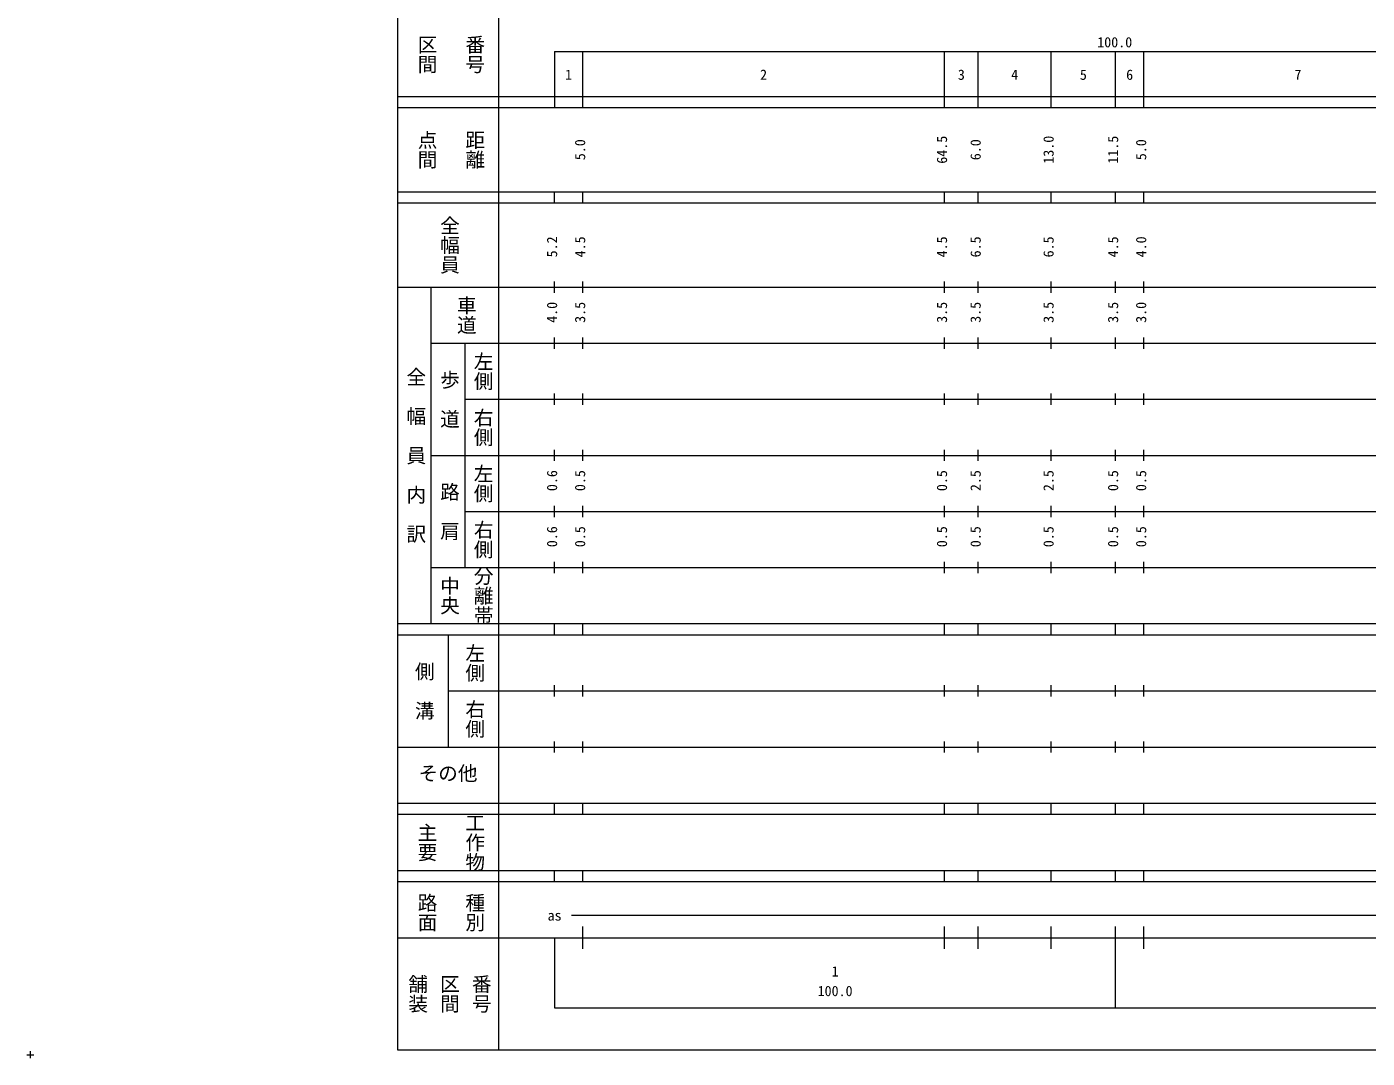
# Model space of a CAD drawing. Units: millimetres, scale not verified. Extents: x -625 to 705456, y -625 to 360858.
# Drawn here: x -625 to 238294, y -625 to 183267 of the extents above; entities that cross this region are included whole.
import ezdxf
from ezdxf.enums import TextEntityAlignment as Align

# ---------------------------------------------------------------- set-up
doc = ezdxf.new("R2010")
doc.units = ezdxf.units.MM
doc.header["$LTSCALE"] = 1000
doc.layers.add('S-SUV', color=7, linetype='Continuous', lineweight=13)
doc.styles.add('@ＭＳ ゴシック', font='')
doc.styles.add('ＭＳ ゴシック', font='')
doc.styles.get('@ＭＳ ゴシック').set_extended_font_data('@MS Gothic')
doc.styles.get('ＭＳ ゴシック').set_extended_font_data('MS Gothic')

msp = doc.modelspace()

# ---------------------------------------------------------------- linework, layer by layer
at = {"layer": 'S-SUV'}
for p, q in [((65456, 360858), (65456, 858)), ((83456, 350858), (83456, 858)), ((93456, 178858), (604456, 178858)), ((93456, 178858), (93456, 168858)), ((98456, 168858), (98456, 178858)), ((162956, 168858), (162956, 178858)), ((168956, 168858), (168956, 178858)), ((181956, 168858), (181956, 178858)), ((193456, 168858), (193456, 178858)), ((198456, 168858), (198456, 178858)), ((65456, 170858), (604456, 170858)), ((65456, 168858), (604456, 168858)), ((65456, 153858), (604456, 153858)), ((93456, 151858), (93456, 153858)), ((98456, 151858), (98456, 153858)), ((162956, 151858), (162956, 153858)), ((168956, 151858), (168956, 153858)), ((181956, 151858), (181956, 153858)), ((193456, 151858), (193456, 153858)), ((198456, 151858), (198456, 153858)), ((65456, 151858), (604456, 151858)), ((65456, 136858), (604456, 136858)), ((71456, 76858), (71456, 136858)), ((93456, 135858), (93456, 137858)), ((98456, 135858), (98456, 137858)), ((162956, 135858), (162956, 137858)), ((168956, 135858), (168956, 137858)), ((181956, 135858), (181956, 137858)), ((193456, 135858), (193456, 137858)), ((198456, 135858), (198456, 137858)), ((71456, 126858), (604456, 126858)), ((77456, 126858), (77456, 86858)), ((93456, 125858), (93456, 127858)), ((98456, 125858), (98456, 127858)), ((162956, 125858), (162956, 127858)), ((168956, 125858), (168956, 127858)), ((181956, 125858), (181956, 127858)), ((193456, 125858), (193456, 127858)), ((198456, 125858), (198456, 127858)), ((93456, 115858), (93456, 117858)), ((98456, 115858), (98456, 117858)), ((162956, 115858), (162956, 117858)), ((168956, 115858), (168956, 117858)), ((181956, 115858), (181956, 117858)), ((193456, 115858), (193456, 117858)), ((198456, 115858), (198456, 117858)), ((77456, 116858), (604456, 116858)), ((93456, 105858), (93456, 107858)), ((98456, 105858), (98456, 107858)), ((162956, 105858), (162956, 107858)), ((168956, 105858), (168956, 107858)), ((181956, 105858), (181956, 107858)), ((193456, 105858), (193456, 107858)), ((198456, 105858), (198456, 107858)), ((71456, 106858), (604456, 106858)), ((77456, 96858), (604456, 96858)), ((93456, 95858), (93456, 97858)), ((98456, 95858), (98456, 97858)), ((162956, 95858), (162956, 97858)), ((168956, 95858), (168956, 97858)), ((181956, 95858), (181956, 97858)), ((193456, 95858), (193456, 97858)), ((198456, 95858), (198456, 97858)), ((71456, 86858), (604456, 86858)), ((93456, 85858), (93456, 87858)), ((98456, 85858), (98456, 87858)), ((162956, 85858), (162956, 87858)), ((168956, 85858), (168956, 87858)), ((181956, 85858), (181956, 87858)), ((193456, 85858), (193456, 87858)), ((198456, 85858), (198456, 87858)), ((65456, 76858), (604456, 76858)), ((93456, 74858), (93456, 76858)), ((98456, 74858), (98456, 76858)), ((162956, 74858), (162956, 76858)), ((168956, 74858), (168956, 76858)), ((181956, 74858), (181956, 76858)), ((193456, 74858), (193456, 76858)), ((198456, 74858), (198456, 76858)), ((65456, 74858), (604456, 74858)), ((74456, 74858), (74456, 54858)), ((74456, 64858), (604456, 64858)), ((93456, 63858), (93456, 65858)), ((98456, 63858), (98456, 65858)), ((162956, 63858), (162956, 65858)), ((168956, 63858), (168956, 65858)), ((181956, 63858), (181956, 65858)), ((193456, 63858), (193456, 65858)), ((198456, 63858), (198456, 65858)), ((93456, 53858), (93456, 55858)), ((98456, 53858), (98456, 55858)), ((162956, 53858), (162956, 55858)), ((168956, 53858), (168956, 55858)), ((181956, 53858), (181956, 55858)), ((193456, 53858), (193456, 55858)), ((198456, 53858), (198456, 55858)), ((65456, 54858), (604456, 54858)), ((65456, 44858), (604456, 44858)), ((93456, 42858), (93456, 44858)), ((98456, 42858), (98456, 44858)), ((162956, 42858), (162956, 44858)), ((168956, 42858), (168956, 44858)), ((181956, 42858), (181956, 44858)), ((193456, 42858), (193456, 44858)), ((198456, 42858), (198456, 44858)), ((65456, 42858), (604456, 42858)), ((65456, 32858), (604456, 32858)), ((93456, 30858), (93456, 32858)), ((98456, 30858), (98456, 32858)), ((162956, 30858), (162956, 32858)), ((168956, 30858), (168956, 32858)), ((181956, 30858), (181956, 32858)), ((193456, 30858), (193456, 32858)), ((198456, 30858), (198456, 32858)), ((65456, 30858), (604456, 30858)), ((96456, 24858), (588456, 24858)), ((98456, 18858), (98456, 22858)), ((162956, 18858), (162956, 22858)), ((168956, 18858), (168956, 22858)), ((181956, 18858), (181956, 22858)), ((193456, 8358), (193456, 22858)), ((198456, 18858), (198456, 22858)), ((65456, 20858), (604456, 20858)), ((93456, 20858), (93456, 8358)), ((93456, 8358), (604456, 8358)), ((-625, 0), (625, 0)), ((-625, 0), (625, 0)), ((0, 625), (0, -625)), ((0, 625), (0, -625)), ((65456, 858), (705456, 858))]:
    msp.add_line(p, q, dxfattribs=at)

# ---------------------------------------------------------------- texts
for s, height, rotation, style, p in [('番号', 2566, 270, '@ＭＳ ゴシック', (77206, 181858)), ('区間', 2566, 270, '@ＭＳ ゴシック', (68706, 181858)), ('点間', 2566, 270, '@ＭＳ ゴシック', (68706, 164858)), ('距離', 2566, 270, '@ＭＳ ゴシック', (77206, 164858)), ('5.0', 1833, 90, 'ＭＳ ゴシック', (99456, 159483)), ('64.5', 1833, 90, 'ＭＳ ゴシック', (163956, 158858)), ('6.0', 1833, 90, 'ＭＳ ゴシック', (169956, 159483)), ('13.0', 1833, 90, 'ＭＳ ゴシック', (182956, 158858)), ('11.5', 1833, 90, 'ＭＳ ゴシック', (194456, 158858)), ('5.0', 1833, 90, 'ＭＳ ゴシック', (199456, 159483)), ('全幅員', 2566, 270, '@ＭＳ ゴシック', (72706, 149608)), ('5.2', 1833, 90, 'ＭＳ ゴシック', (94456, 142157)), ('4.5', 1833, 90, 'ＭＳ ゴシック', (99456, 142157)), ('4.5', 1833, 90, 'ＭＳ ゴシック', (163956, 142157)), ('6.5', 1833, 90, 'ＭＳ ゴシック', (169956, 142157)), ('6.5', 1833, 90, 'ＭＳ ゴシック', (182956, 142157)), ('4.5', 1833, 90, 'ＭＳ ゴシック', (194456, 142157)), ('4.0', 1833, 90, 'ＭＳ ゴシック', (199456, 142157)), ('車道', 2566, 270, '@ＭＳ ゴシック', (75706, 135358)), ('4.0', 1833, 90, 'ＭＳ ゴシック', (94456, 130483)), ('3.5', 1833, 90, 'ＭＳ ゴシック', (99456, 130483)), ('3.5', 1833, 90, 'ＭＳ ゴシック', (163956, 130483)), ('3.5', 1833, 90, 'ＭＳ ゴシック', (169956, 130483)), ('3.5', 1833, 90, 'ＭＳ ゴシック', (182956, 130483)), ('3.5', 1833, 90, 'ＭＳ ゴシック', (194456, 130483)), ('3.0', 1833, 90, 'ＭＳ ゴシック', (199456, 130483)), ('左側', 2566, 270, '@ＭＳ ゴシック', (78706, 125358)), ('全\u3000幅\u3000員\u3000内\u3000訳', 2566, 270, '@ＭＳ ゴシック', (66706, 122608)), ('歩\u3000道', 2566, 270, '@ＭＳ ゴシック', (72706, 122108)), ('右側', 2566, 270, '@ＭＳ ゴシック', (78706, 115358)), ('左側', 2566, 270, '@ＭＳ ゴシック', (78706, 105358)), ('0.6', 1833, 90, 'ＭＳ ゴシック', (94456, 100483)), ('0.5', 1833, 90, 'ＭＳ ゴシック', (99456, 100483)), ('0.5', 1833, 90, 'ＭＳ ゴシック', (163956, 100483)), ('2.5', 1833, 90, 'ＭＳ ゴシック', (169956, 100483)), ('2.5', 1833, 90, 'ＭＳ ゴシック', (182956, 100483)), ('0.5', 1833, 90, 'ＭＳ ゴシック', (194456, 100483)), ('0.5', 1833, 90, 'ＭＳ ゴシック', (199456, 100483)), ('路\u3000肩', 2566, 270, '@ＭＳ ゴシック', (72706, 102108)), ('右側', 2566, 270, '@ＭＳ ゴシック', (78706, 95358)), ('0.6', 1833, 90, 'ＭＳ ゴシック', (94456, 90483)), ('0.5', 1833, 90, 'ＭＳ ゴシック', (99456, 90483)), ('0.5', 1833, 90, 'ＭＳ ゴシック', (163956, 90483)), ('0.5', 1833, 90, 'ＭＳ ゴシック', (169956, 90483)), ('0.5', 1833, 90, 'ＭＳ ゴシック', (182956, 90483)), ('0.5', 1833, 90, 'ＭＳ ゴシック', (194456, 90483)), ('0.5', 1833, 90, 'ＭＳ ゴシック', (199456, 90483)), ('分離帯', 2566, 270, '@ＭＳ ゴシック', (78706, 87108)), ('中央', 2566, 270, '@ＭＳ ゴシック', (72706, 85358)), ('左側', 2566, 270, '@ＭＳ ゴシック', (77206, 73358)), ('側\u3000溝', 2566, 270, '@ＭＳ ゴシック', (68206, 70108)), ('右側', 2566, 270, '@ＭＳ ゴシック', (77206, 63358)), ('主要', 2566, 270, '@ＭＳ ゴシック', (68706, 41358)), ('工作物', 2566, 270, '@ＭＳ ゴシック', (77206, 43108)), ('路面', 2566, 270, '@ＭＳ ゴシック', (68706, 28858)), ('種別', 2566, 270, '@ＭＳ ゴシック', (77206, 28858)), ('舗装', 2566, 270, '@ＭＳ ゴシック', (67039, 14358)), ('区間', 2566, 270, '@ＭＳ ゴシック', (72706, 14358)), ('番号', 2566, 270, '@ＭＳ ゴシック', (78373, 14358))]:
    msp.add_text(s, height=height, rotation=rotation, dxfattribs=dict(at, style=style)).set_placement(p, align=Align.BOTTOM_LEFT)
at = {"layer": 'S-SUV', "style": 'ＭＳ ゴシック'}
for s, height, p in [('100.0', 1833, (190175, 179052)), ('1', 1833, (95331, 173263)), ('2', 1833, (130081, 173263)), ('3', 1833, (165331, 173263)), ('4', 1833, (174831, 173263)), ('5', 1833, (187081, 173263)), ('6', 1833, (195331, 173263)), ('7', 1833, (225331, 173263)), ('その他', 2566, (69206, 48108)), ('as', 1833, (92206, 23358)), ('1', 1833, (142831, 13381)), ('100.0', 1833, (140331, 9891))]:
    msp.add_text(s, height=height, dxfattribs=at).set_placement(p, align=Align.BOTTOM_LEFT)

doc.saveas('drawing.dxf')
